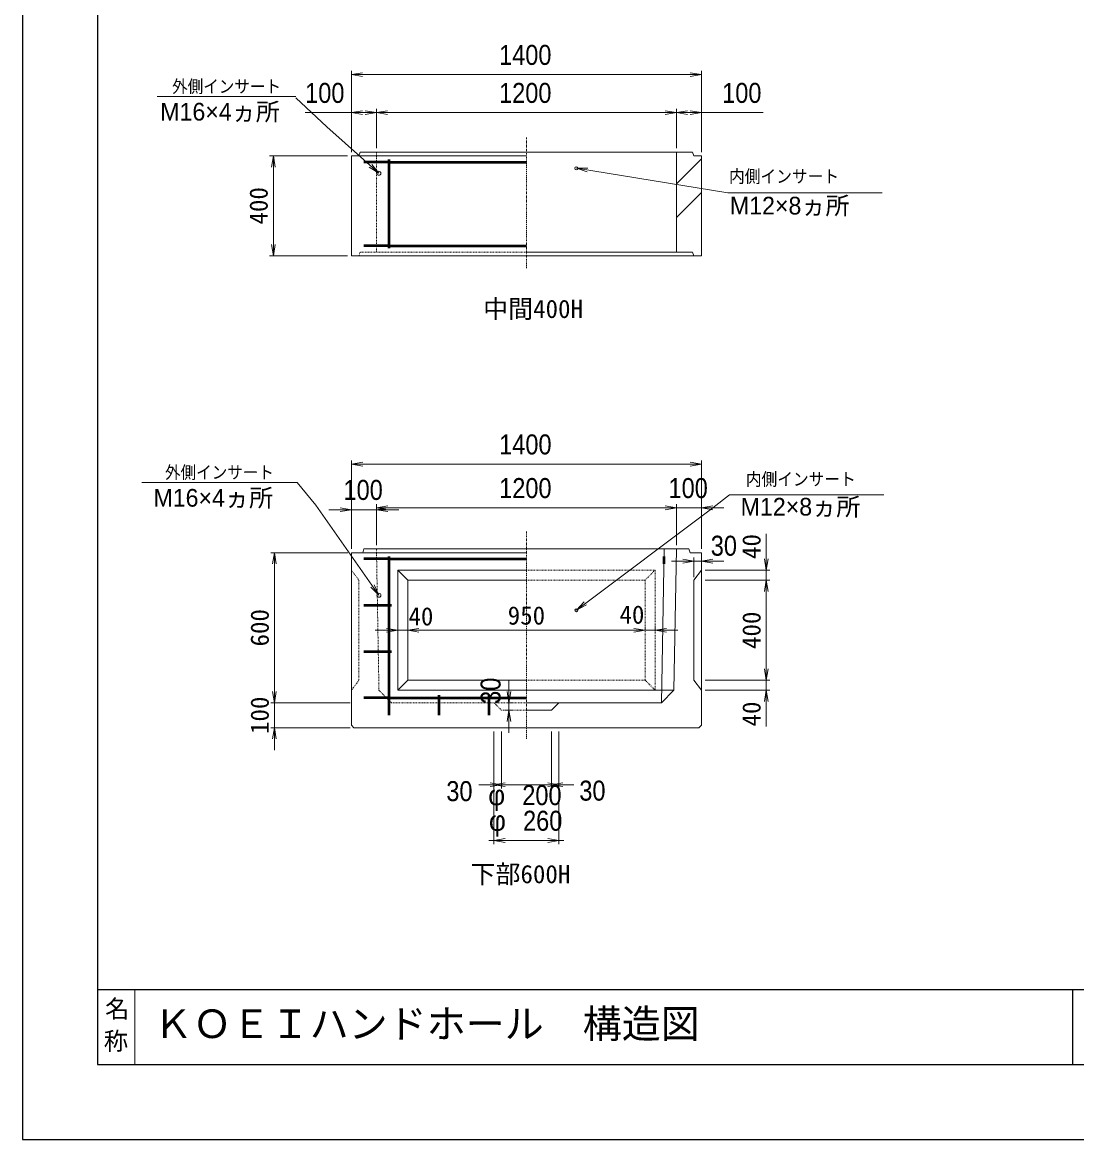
# Model space of a CAD drawing. Units: millimetres, scale not verified. Extents: x -210 to 210, y -148 to 148.
# Drawn here: x -210 to -69.4, y -148.5 to 0.5 of the extents above; entities that cross this region are included whole.
import ezdxf
from ezdxf.enums import TextEntityAlignment as Align

# ---------------------------------------------------------------- set-up
doc = ezdxf.new("R2010")
doc.units = ezdxf.units.MM
doc.linetypes.add('USER1', pattern=[12.95, 6.35, -3.175, 0.25, -3.175])
doc.linetypes.add('USER2', pattern=[4.7625, 3.175, -1.5875])
doc.layers.add('0-0', color=7, linetype='Continuous')
for name, color, linetype, lineweight in [('0-1_0', 5, 'Continuous', 25), ('0-2_dims', 2, 'Continuous', 13), ('0-3_pen1実線', 4, 'Continuous', 13), ('0-4_pen2実線', 3, 'Continuous', 13), ('0-5_pen3実線', 7, 'Continuous', 18), ('0-6_pen4実線', 6, 'Continuous', 25), ('0-7_pen1一点', 4, 'USER1', 13), ('0-8_pen2破線', 3, 'USER2', 13), ('0-9_鉄筋１', 7, 'Continuous', 50), ('0-A_鉄筋２', 7, 'Continuous', 50), ('0-B_draw', 7, 'Continuous', 13)]:
    doc.layers.add(name, color=color, linetype=linetype, lineweight=lineweight)
doc.styles.add('ＭＳ ゴシック', font='')
doc.styles.add('ＭＳ Ｐゴシック', font='')
doc.styles.get('ＭＳ ゴシック').set_extended_font_data('MS Gothic')
doc.styles.get('ＭＳ Ｐゴシック').set_extended_font_data('MS PGothic')

# ---------------------------------------------------------------- blocks, each defined once
blk = doc.blocks.new('部分図 1')
at = {"layer": '0-1_0'}
blk.add_lwpolyline([(0, 0), (12600, 0), (12600, 8910), (0, 8910)], close=True, dxfattribs=at)
at = {"layer": '0-2_dims'}
for p, q in [((1316, 3950.31), (1316, 4274.72)), ((1316, 4259.72), (2716, 4259.72)), ((2716, 3950.31), (2716, 4274.72)), ((1316, 3950.31), (1316, 4122.79)), ((1416, 3965.31), (1416, 4122.79)), ((1416, 3965.31), (1416, 4122.79)), ((2616, 3965.31), (2616, 4122.79)), ((2616, 3965.31), (2616, 4122.79)), ((2716, 3950.31), (2716, 4122.79)), ((1416, 4107.79), (2616, 4107.79)), ((2216, 3885.31), (2822.38, 3786.72)), ((1316.39, 2362.58), (1316.39, 2716.79)), ((2716.39, 2701.79), (1316.39, 2701.79)), ((2716.39, 2362.58), (2716.39, 2716.79)), ((1316.39, 2519.75), (1226.39, 2519.75)), ((1316.39, 2362.58), (1316.39, 2534.75)), ((1316.39, 2519.75), (1416.39, 2519.75)), ((1416.39, 2377.58), (1416.39, 2542.25)), ((1416.39, 2377.58), (1416.39, 2534.75)), ((1416.39, 2527.25), (2616.39, 2527.25)), ((1416.39, 2519.75), (1506.39, 2519.75)), ((2616.39, 2527.25), (2526.39, 2527.25)), ((2616.39, 2377.58), (2616.39, 2542.25)), ((2616.39, 2377.58), (2616.39, 2542.25)), ((2616.39, 2527.25), (2716.39, 2527.25)), ((2716.39, 2362.58), (2716.39, 2542.25)), ((2716.39, 2527.25), (2806.39, 2527.25)), ((2686.39, 2249.58), (2686.39, 2328.69)), ((2716.39, 2292.58), (2716.39, 2328.69)), ((2686.39, 2313.69), (2596.39, 2313.69)), ((2686.39, 2313.69), (2716.39, 2313.69)), ((2716.39, 2313.69), (2806.39, 2313.69)), ((1946.39, 1747.58), (1946.39, 1837.58)), ((1946.39, 1747.58), (1961.39, 1747.58)), ((1946.39, 1717.58), (1946.39, 1747.58)), ((1931.39, 1717.58), (1961.39, 1717.58)), ((1946.39, 1717.58), (1946.39, 1627.58)), ((1886.39, 1632.58), (1886.39, 1404.58)), ((1886.39, 1632.58), (1886.39, 1181.58)), ((1916.39, 1632.58), (1916.39, 1404.58)), ((1916.39, 1632.58), (1916.39, 1404.58)), ((2116.39, 1632.58), (2116.39, 1404.58)), ((2116.39, 1632.58), (2116.39, 1404.58)), ((2146.39, 1632.58), (2146.39, 1181.58)), ((2146.39, 1632.58), (2146.39, 1404.58)), ((1916.39, 1419.58), (1826.39, 1419.58)), ((1916.39, 1419.58), (1886.39, 1419.58)), ((1916.39, 1419.58), (2116.39, 1419.58)), ((2116.39, 1419.58), (2206.39, 1419.58)), ((2116.39, 1419.58), (2146.39, 1419.58)), ((1886.39, 1196.58), (1866.39, 1196.58)), ((1886.39, 1196.58), (2146.39, 1196.58)), ((2146.39, 1196.58), (2166.39, 1196.58))]:
    blk.add_line(p, q, dxfattribs=at)
at = {"layer": '0-2_dims', "lineweight": 18}
for p, q in [((1093.75, 4172.26), (539.79, 4172.26)), ((1301, 3935.31), (989, 3935.31)), ((1004, 3935.31), (1004, 3535.31)), ((2822.38, 3786.72), (3438.85, 3786.72)), ((1301, 3535.31), (989, 3535.31)), ((1099.15, 2628.58), (477.68, 2628.58)), ((2828.93, 2579.58), (3445.4, 2579.58)), ((2975.39, 2277.58), (2975.39, 2422.58)), ((1301.39, 2347.58), (993.39, 2347.58)), ((1008.39, 2347.58), (1008.39, 1747.58)), ((2731.39, 2277.58), (2990.39, 2277.58)), ((2731.39, 2237.58), (2990.39, 2237.58)), ((2731.39, 2237.58), (2990.39, 2237.58)), ((2975.39, 2277.58), (2975.39, 2237.58)), ((2975.39, 2237.58), (2975.39, 2147.58)), ((2975.39, 2237.58), (2975.39, 1837.58)), ((1501.39, 2037.58), (1411.39, 2037.58)), ((1501.39, 2037.58), (1501.39, 2052.58)), ((1501.39, 2037.58), (1541.39, 2037.58)), ((1541.39, 2037.58), (1541.39, 2052.58)), ((1541.39, 2037.58), (1541.39, 2052.58)), ((1541.39, 2037.58), (1631.39, 2037.58)), ((1541.39, 2037.58), (2491.39, 2037.58)), ((2491.39, 2037.58), (2401.39, 2037.58)), ((2491.39, 2037.58), (2491.39, 2052.58)), ((2491.39, 2037.58), (2491.39, 2052.58)), ((2491.39, 2037.58), (2531.39, 2037.58)), ((2531.39, 2037.58), (2531.39, 2052.58)), ((2531.39, 2037.58), (2621.39, 2037.58)), ((2975.39, 1837.58), (2975.39, 1927.58)), ((1008.39, 1747.58), (1008.39, 1837.58)), ((2731.39, 1837.58), (2990.39, 1837.58)), ((2731.39, 1837.58), (2990.39, 1837.58)), ((2975.39, 1837.58), (2975.39, 1797.58)), ((2731.39, 1797.58), (2990.39, 1797.58)), ((2975.39, 1797.58), (2975.39, 1652.58)), ((1301.39, 1747.58), (993.39, 1747.58)), ((1311.39, 1747.58), (993.39, 1747.58)), ((1008.39, 1747.58), (1008.39, 1647.58)), ((1311.39, 1647.58), (993.39, 1647.58)), ((1008.39, 1647.58), (1008.39, 1557.58))]:
    blk.add_line(p, q, dxfattribs=at)
at = {"layer": '0-2_dims'}
for points in [[(1361, 4267.22), (1316, 4259.72), (1361, 4252.22)], [(2671, 4252.22), (2716, 4259.72), (2671, 4267.22)], [(1426, 3865.31), (1218, 4051.72), (1093.75, 4167.6)], [(1361, 4115.29), (1316, 4107.79), (1361, 4100.29)], [(1371, 4100.29), (1416, 4107.79), (1371, 4115.29)], [(1461, 4115.29), (1416, 4107.79), (1461, 4100.29)], [(2571, 4100.29), (2616, 4107.79), (2571, 4115.29)], [(2661, 4115.29), (2616, 4107.79), (2661, 4100.29)], [(2671, 4100.29), (2716, 4107.79), (2671, 4115.29)], [(1416, 4107.79), (1316, 4107.79), (1131.18, 4107.79)], [(2616, 4107.79), (2716, 4107.79), (2962.85, 4107.79)], [(1387.48, 3889.76), (1426, 3865.31), (1397.49, 3900.93)], [(2261.62, 3885.49), (2216, 3885.31), (2259.21, 3870.69)], [(1361.39, 2709.29), (1316.39, 2701.79), (1361.39, 2694.29)], [(2671.39, 2694.29), (2716.39, 2701.79), (2671.39, 2709.29)], [(1426.39, 2177.58), (1174.33, 2537.83), (1099.15, 2628.58)], [(2216.39, 2117.58), (2761.39, 2527.25), (2828.93, 2579.58)], [(1271.39, 2512.25), (1316.39, 2519.75), (1271.39, 2527.25)], [(1461.39, 2534.75), (1416.39, 2527.25), (1461.39, 2519.75)], [(1461.39, 2527.25), (1416.39, 2519.75), (1461.39, 2512.25)], [(2571.39, 2519.75), (2616.39, 2527.25), (2571.39, 2534.75)], [(2571.39, 2519.75), (2616.39, 2527.25), (2571.39, 2534.75)], [(2761.39, 2534.75), (2716.39, 2527.25), (2761.39, 2519.75)], [(2641.39, 2306.19), (2686.39, 2313.69), (2641.39, 2321.19)], [(2761.39, 2321.19), (2716.39, 2313.69), (2761.39, 2306.19)], [(1394.45, 2210.15), (1426.39, 2177.58), (1406.74, 2218.75)], [(2247.85, 2150.61), (2216.39, 2117.58), (2256.87, 2138.62)], [(1938.89, 1792.58), (1946.39, 1747.58), (1953.89, 1792.58)], [(1953.89, 1672.58), (1946.39, 1717.58), (1938.89, 1672.58)], [(1871.39, 1412.08), (1916.39, 1419.58), (1871.39, 1427.08)], [(1871.39, 1412.08), (1916.39, 1419.58), (1871.39, 1427.08)], [(1931.39, 1427.08), (1886.39, 1419.58), (1931.39, 1412.08)], [(2101.39, 1412.08), (2146.39, 1419.58), (2101.39, 1427.08)], [(2161.39, 1427.08), (2116.39, 1419.58), (2161.39, 1412.08)], [(2161.39, 1427.08), (2116.39, 1419.58), (2161.39, 1412.08)], [(1931.39, 1204.08), (1886.39, 1196.58), (1931.39, 1189.08)], [(2101.39, 1189.08), (2146.39, 1196.58), (2101.39, 1204.08)]]:
    blk.add_lwpolyline(points, dxfattribs=at)
at = {"layer": '0-2_dims', "lineweight": 18}
for points in [[(1011.5, 3890.31), (1004, 3935.31), (996.5, 3890.31)], [(996.5, 3580.31), (1004, 3535.31), (1011.5, 3580.31)], [(1015.89, 2302.58), (1008.39, 2347.58), (1000.89, 2302.58)], [(2967.89, 2322.58), (2975.39, 2277.58), (2982.89, 2322.58)], [(2982.89, 2192.58), (2975.39, 2237.58), (2967.89, 2192.58)], [(2982.89, 2192.58), (2975.39, 2237.58), (2967.89, 2192.58)], [(1456.39, 2030.08), (1501.39, 2037.58), (1456.39, 2045.08)], [(1586.39, 2045.08), (1541.39, 2037.58), (1586.39, 2030.08)], [(1586.39, 2045.08), (1541.39, 2037.58), (1586.39, 2030.08)], [(2446.39, 2030.08), (2491.39, 2037.58), (2446.39, 2045.08)], [(2446.39, 2030.08), (2491.39, 2037.58), (2446.39, 2045.08)], [(2576.39, 2045.08), (2531.39, 2037.58), (2576.39, 2030.08)], [(2967.89, 1882.58), (2975.39, 1837.58), (2982.89, 1882.58)], [(2967.89, 1882.58), (2975.39, 1837.58), (2982.89, 1882.58)], [(1000.89, 1792.58), (1008.39, 1747.58), (1015.89, 1792.58)], [(1000.89, 1792.58), (1008.39, 1747.58), (1015.89, 1792.58)], [(2982.89, 1752.58), (2975.39, 1797.58), (2967.89, 1752.58)], [(1015.89, 1602.58), (1008.39, 1647.58), (1000.89, 1602.58)]]:
    blk.add_lwpolyline(points, dxfattribs=at)
at = {"layer": '0-3_pen1実線'}
for p, q in [((2616, 3823.56), (2716, 3923.56)), ((2616, 3688.85), (2716, 3788.85))]:
    blk.add_line(p, q, dxfattribs=at)
at = {"layer": '0-4_pen2実線'}
for centre, radius in [((2216, 3885.31), 6), ((1426, 3865.31), 8), ((1426.39, 2177.58), 8), ((2216.39, 2117.58), 6)]:
    blk.add_circle(centre, radius, dxfattribs=at)
at = {"layer": '0-5_pen3実線'}
for p, q in [((1316, 3935.31), (2016, 3935.31)), ((1316, 3935.31), (1316, 3535.31)), ((1346, 3935.31), (1351, 3950.31)), ((2681, 3950.31), (1351, 3950.31)), ((2616, 3950.31), (2616, 3550.31)), ((2686, 3935.31), (2681, 3950.31)), ((2686, 3935.31), (2716, 3935.31)), ((2716, 3935.31), (2716, 3535.31)), ((1316, 3535.31), (2716, 3535.31)), ((2681, 3550.31), (2016, 3550.31)), ((2686, 3535.31), (2681, 3550.31)), ((1316.39, 2347.58), (1316.39, 1657.58)), ((2016.39, 2347.58), (1316.39, 2347.58)), ((1366.39, 2362.58), (1361.39, 2347.58)), ((1366.39, 2362.58), (1361.39, 2347.58)), ((2016.39, 2362.58), (1366.39, 2362.58)), ((2016.39, 2362.58), (2666.39, 2362.58)), ((2567.46, 2362.58), (2556.39, 1747.58)), ((2666.39, 2362.58), (2671.39, 2347.58)), ((2666.39, 2362.58), (2671.39, 2347.58)), ((2716.39, 2347.58), (2671.39, 2347.58)), ((2716.39, 2347.58), (2671.39, 2347.58)), ((2716.39, 1657.58), (2716.39, 2347.58)), ((2716.39, 2277.58), (2686.39, 2237.58)), ((2686.39, 2237.58), (2686.39, 1837.58)), ((2686.39, 1837.58), (2716.39, 1797.58)), ((1501.39, 1797.58), (2606.39, 1797.58)), ((2016.39, 1747.58), (2556.39, 1747.58)), ((2016.39, 1747.58), (2556.39, 1747.58)), ((2116.39, 1717.58), (2146.39, 1747.58)), ((2016.39, 1717.58), (2116.39, 1717.58)), ((2016.39, 1717.58), (2116.39, 1717.58)), ((1316.39, 1657.58), (1326.39, 1647.58)), ((2716.39, 1657.58), (2706.39, 1647.58)), ((1326.39, 1647.58), (2706.39, 1647.58)), ((450, 600), (450, 300))]:
    blk.add_line(p, q, dxfattribs=at)
blk.add_lwpolyline([(2616.39, 2362.58), (2606.39, 1797.58), (2556.39, 1747.58)], dxfattribs=at)
at = {"layer": '0-6_pen4実線'}
for p, q in [((300, 600), (12300, 600)), ((4200, 600), (4200, 300))]:
    blk.add_line(p, q, dxfattribs=at)
blk.add_lwpolyline([(300, 300), (12300, 300), (12300, 8610), (300, 8610)], close=True, dxfattribs=at)
at = {"layer": '0-7_pen1一点'}
for p, q in [((2016, 4009.03), (2016, 3486.31)), ((2016.39, 2432.58), (2016.39, 1602.16))]:
    blk.add_line(p, q, dxfattribs=at)
at = {"layer": '0-8_pen2破線'}
for p, q in [((1416, 3950.31), (1416, 3550.31)), ((1346, 3535.31), (1351, 3550.31)), ((2016, 3550.31), (1351, 3550.31)), ((1426.39, 1797.58), (1416.39, 2362.58)), ((1316.39, 2277.58), (1346.39, 2237.58)), ((2016.39, 2277.58), (2531.39, 2277.58)), ((2016.39, 2237.58), (2491.39, 2237.58)), ((2530.39, 2277.58), (2490.39, 2237.58)), ((2491.39, 2237.58), (2491.39, 1837.58)), ((2531.39, 2277.58), (2531.39, 1797.58)), ((2016.39, 1837.58), (2491.39, 1837.58)), ((2491.39, 1837.58), (2531.39, 1797.58)), ((1476.39, 1747.58), (1426.39, 1797.58)), ((1476.39, 1747.58), (2016.39, 1747.58)), ((1916.39, 1717.58), (1886.39, 1747.58)), ((1916.39, 1717.58), (2016.39, 1717.58))]:
    blk.add_line(p, q, dxfattribs=at)
blk.add_lwpolyline([(1346.39, 2237.58), (1346.39, 1837.58), (1316.39, 1797.58)], dxfattribs=at)
at = {"layer": '0-9_鉄筋１'}
for p, q in [((1466, 3920.31), (1466, 3565.31)), ((1466, 3910.31), (2016, 3910.31)), ((1466, 3575.31), (2016, 3575.31)), ((1466.39, 2332.58), (1466.39, 1737.58)), ((2566.39, 2332.58), (2566.39, 2302.87)), ((1466.39, 2322.58), (2016.39, 2322.58)), ((1466.39, 1767.58), (2016.39, 1767.58)), ((1666.39, 1777.58), (1666.39, 1737.58)), ((1866.39, 1777.58), (1866.39, 1737.58))]:
    blk.add_line(p, q, dxfattribs=at)
at = {"layer": '0-A_鉄筋２'}
for p, q in [((1466, 3910.31), (1366, 3910.31)), ((1466, 3575.31), (1366, 3575.31)), ((1466.39, 2322.58), (1366.39, 2322.58)), ((2566.39, 2322.58), (2566.74, 2322.58)), ((1366.39, 2137.58), (1476.39, 2137.58)), ((1366.39, 1952.58), (1476.39, 1952.58)), ((1466.39, 1767.58), (1366.39, 1767.58)), ((1466.39, 1737.58), (1466.39, 1697.58)), ((1666.39, 1737.58), (1666.39, 1697.58)), ((1866.39, 1737.58), (1866.39, 1697.58))]:
    blk.add_line(p, q, dxfattribs=at)
at = {"layer": '0-B_draw'}
for p, q in [((1501.39, 2277.58), (2016.39, 2277.58)), ((1501.39, 2277.58), (1541.39, 2237.58)), ((1501.39, 2277.58), (1501.39, 1797.58)), ((1541.39, 2237.58), (2016.39, 2237.58)), ((1541.39, 2237.58), (1541.39, 1837.58)), ((1541.39, 1837.58), (1501.39, 1797.58)), ((1541.39, 1837.58), (2016.39, 1837.58))]:
    blk.add_line(p, q, dxfattribs=at)
at = {"layer": '0-2_dims', "color": 7, "style": 'ＭＳ Ｐゴシック', "width": 0.9}
for s, height, p in [('1400', 79.98, (1906.91, 4274.72)), ('外側インサート', 50.68, (599.11, 4172.26)), ('100', 79.98, (1131.18, 4122.79)), ('1200', 79.98, (1906.91, 4122.79)), ('100', 79.98, (2799.21, 4122.79)), ('内側インサート', 51.2, (2826.66, 3812.24)), ('1400', 79.98, (1907.3, 2716.79)), ('外側インサート', 50.68, (570.76, 2628.58)), ('100', 79.98, (1284.57, 2534.75)), ('1200', 79.98, (1907.3, 2542.25)), ('100', 79.98, (2584.57, 2542.25)), ('内側インサート', 51.2, (2893.77, 2600.79)), ('30', 79.98, (2753.63, 2311.65)), ('30', 79.98, (1695.84, 1330.03)), ('30', 79.98, (2227.84, 1332.03)), ('200', 79.98, (1999.75, 1314.03)), ('260', 79.98, (2002.75, 1211.58))]:
    blk.add_text(s, height=height, dxfattribs=at).set_placement(p, align=Align.BOTTOM_LEFT)
at = {"layer": '0-2_dims', "color": 7}
for s, height, style, p in [('M16×4ヵ所', 70.81, 'ＭＳ Ｐゴシック', (551.55, 4054.92)), ('M12×8ヵ所', 70.81, 'ＭＳ Ｐゴシック', (2830.1, 3679.24)), ('M16×4ヵ所', 70.81, 'ＭＳ Ｐゴシック', (524.39, 2510.58)), ('M12×8ヵ所', 70.81, 'ＭＳ Ｐゴシック', (2873.2, 2474.95)), ('40', 73.31, 'ＭＳ ゴシック', (1544.39, 2034.58)), ('950', 73.31, 'ＭＳ ゴシック', (1941.39, 2038.08)), ('40', 73.31, 'ＭＳ ゴシック', (2388.39, 2041.58)), ('φ', 79.98, 'ＭＳ Ｐゴシック', (1863.39, 1314.03)), ('φ', 79.98, 'ＭＳ Ｐゴシック', (1866.39, 1211.58))]:
    blk.add_text(s, height=height, dxfattribs=dict(at, style=style)).set_placement(p, align=Align.BOTTOM_LEFT)
at = {"layer": '0-2_dims', "color": 7, "style": 'ＭＳ ゴシック'}
for s, p in [('400', (1003.5, 3660.31)), ('40', (2974.89, 2322.58)), ('600', (1007.89, 1972.58)), ('400', (2974.89, 1962.58)), ('100', (1007.89, 1622.58)), ('40', (2974.89, 1652.58))]:
    blk.add_text(s, height=73.31, rotation=90, dxfattribs=at).set_placement(p, align=Align.BOTTOM_LEFT)
at = {"layer": '0-2_dims', "color": 7, "style": 'ＭＳ Ｐゴシック', "width": 0.9}
blk.add_text('30', height=79.98, rotation=90, dxfattribs=at).set_placement((1936.93, 1743.03), align=Align.BOTTOM_LEFT)
at = {"layer": '0-5_pen3実線', "style": 'ＭＳ ゴシック'}
for s, height, p in [('中間400H', 73.31, (1843, 3264.31)), ('下部600H', 73.31, (1792.39, 1003.58)), ('名', 71.47, (330.86, 466.05)), ('ＫＯＥＩハンドホール\u3000構造図', 114.4, (525, 372)), ('称', 71.43, (325.72, 337.31))]:
    blk.add_text(s, height=height, dxfattribs=at).set_placement(p, align=Align.BOTTOM_LEFT)

msp = doc.modelspace()

# ---------------------------------------------------------------- block references
at = {"layer": '0-0', "xscale": 0.03333333, "yscale": 0.03333333}
msp.add_blockref('部分図 1', (-210, -148.5), dxfattribs=at)

doc.saveas('drawing.dxf')
